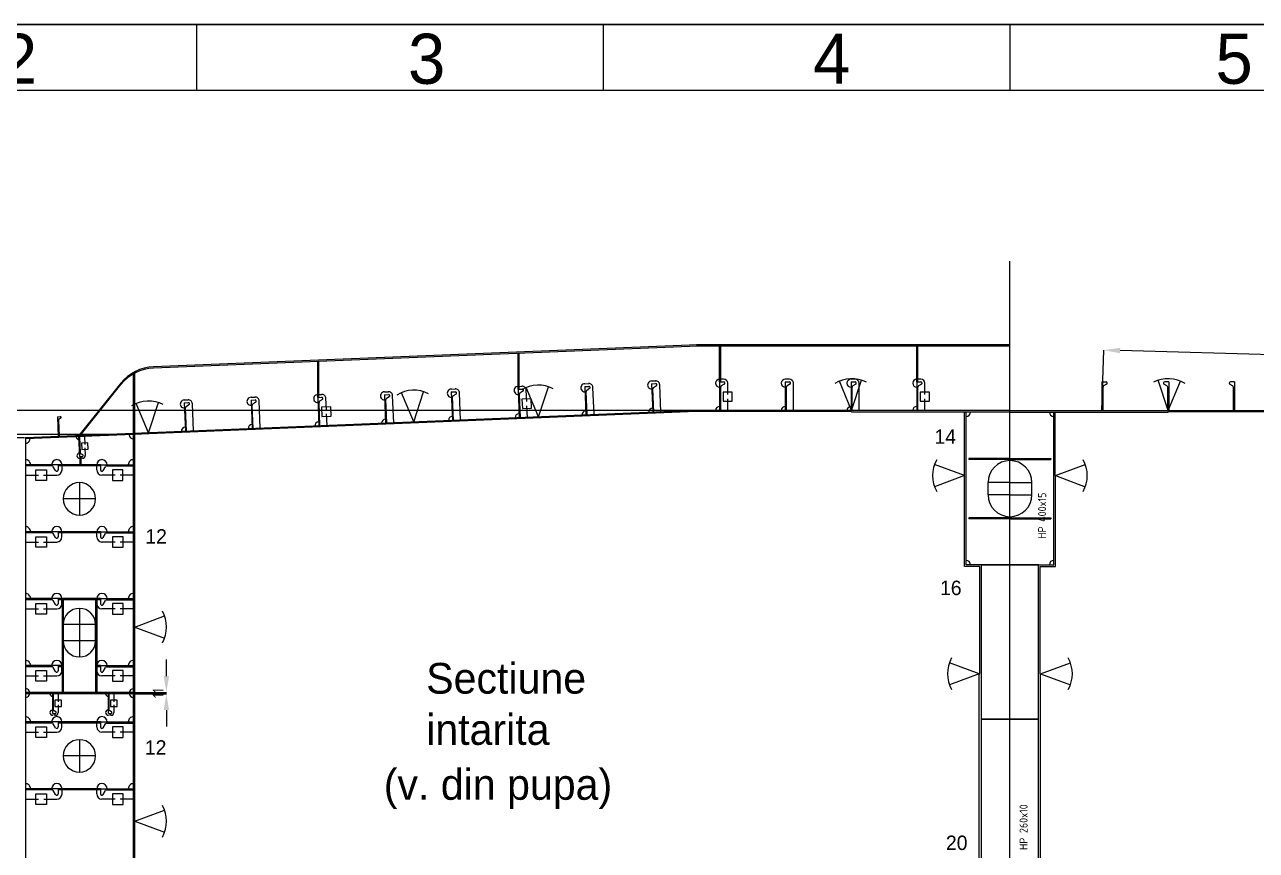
# Model space of a CAD drawing. Header units: millimetres. Extents: x 377976 to 407676, y -54296 to -33296.
# Drawn here: x 383832 to 395075, y -40835 to -33296 of the extents above; entities that cross this region are included whole.
import ezdxf

# ---------------------------------------------------------------- set-up
doc = ezdxf.new("R2010")
doc.units = ezdxf.units.MM
doc.header["$LTSCALE"] = 600
for name, color, linetype in [('A2 Sheet', 7, 'Continuous'), ('Bulkhead', 5, 'Continuous'), ('Dimensions', 1, 'Continuous'), ('Elements', 1, 'Continuous'), ('Inner hull', 6, 'Continuous'), ('Long', 2, 'Continuous'), ('Main Deck', 4, 'Continuous'), ('Side Shell', 4, 'Continuous'), ('Strakes', 6, 'Continuous'), ('Strings', 3, 'Continuous')]:
    doc.layers.add(name, color=color, linetype=linetype)
doc.styles.add('ISO8', font='iso8.shx')
doc.dimstyles.new('BEM035_100_1', dxfattribs={"dimtxt": 100, "dimasz": 150, "dimexe": 0, "dimexo": 0, "dimgap": 25, "dimtad": 1, "dimdec": 0, "dimdsep": 46, "dimtxsty": 'ISO8', "dimcen": -350, "dimclrd": 1, "dimclre": 1, "dimclrt": 2, "dimadec": 0, "dimazin": 0, "dimtfac": 1, "dimtdec": 0, "dimtofl": 0, "dimtmove": 0, "dimatfit": 3, "dimfxl": 1, "dimtolj": 1, "dimtzin": 0, "dimarcsym": 0})

# ---------------------------------------------------------------- blocks, each defined once
blk = doc.blocks.new('*D169')
at = {"layer": 'Defpoints', "color": 0, "transparency": 16777216}
for p in [(383097, -36819), (392697, -36819), (383826, -37069)]:
    blk.add_point(p, dxfattribs=at)
at = {"layer": 'Dimensions', "color": 1, "lineweight": -2, "transparency": 16777216}
for p, q in [((383097, -36669), (383097, -36187)), ((392697, -36819), (383097, -36819)), ((383826, -37069), (383097, -37069)), ((383097, -37219), (383097, -37369))]:
    blk.add_line(p, q, dxfattribs=at)
at = {"layer": 'Dimensions', "color": 1, "transparency": 16777216}
for points in [[(383072, -36669), (383122, -36669), (383097, -36819)], [(383072, -37219), (383122, -37219), (383097, -37069)]]:
    blk.add_solid(points, dxfattribs=at)
at = {"layer": 'Dimensions', "color": 2, "transparency": 16777216, "insert": (383022, -36340), "char_height": 100, "attachment_point": 5, "rotation": 90, "style": 'ISO8'}
blk.add_mtext('\\A1;250', dxfattribs=at)
blk = doc.blocks.new('*D170')
at = {"layer": 'Defpoints', "color": 0, "transparency": 16777216}
for p in [(383303, -37039), (384826, -37039), (384826, -44120)]:
    blk.add_point(p, dxfattribs=at)
at = {"layer": 'Dimensions', "color": 1, "lineweight": -2, "transparency": 16777216}
for p, q in [((384826, -37039), (383303, -37039)), ((383303, -43970), (383303, -37189)), ((384826, -44120), (383303, -44120))]:
    blk.add_line(p, q, dxfattribs=at)
at = {"layer": 'Dimensions', "color": 1, "transparency": 16777216}
for points in [[(383278, -37189), (383328, -37189), (383303, -37039)], [(383278, -43970), (383328, -43970), (383303, -44120)]]:
    blk.add_solid(points, dxfattribs=at)
at = {"layer": 'Dimensions', "color": 2, "transparency": 16777216, "insert": (383228, -40580), "char_height": 100, "attachment_point": 5, "rotation": 90, "style": 'ISO8'}
blk.add_mtext('\\A1;7081', dxfattribs=at)
blk = doc.blocks.new('*D172')
at = {"layer": 'Defpoints', "color": 0, "transparency": 16777216}
for p in [(393682, -36268), (393666, -36819), (400352, -37009)]:
    blk.add_point(p, dxfattribs=at)
at = {"layer": 'Dimensions', "color": 1, "lineweight": -2, "transparency": 16777216}
for p, q in [((393666, -36819), (393682, -36268)), ((400218, -36454), (393831, -36272)), ((400352, -37009), (400368, -36458))]:
    blk.add_line(p, q, dxfattribs=at)
at = {"layer": 'Dimensions', "color": 1, "transparency": 16777216}
for points in [[(393832, -36247), (393831, -36297), (393682, -36268)], [(400218, -36429), (400217, -36479), (400368, -36458)]]:
    blk.add_solid(points, dxfattribs=at)
at = {"layer": 'Dimensions', "color": 2, "transparency": 16777216, "insert": (397027, -36288), "char_height": 100, "attachment_point": 5, "rotation": 358.3723, "style": 'ISO8'}
blk.add_mtext('\\A1;HP 260X10', dxfattribs=at)
blk = doc.blocks.new('*D195')
at = {"layer": 'Defpoints', "color": 0, "transparency": 16777216}
for p in [(384826, -39394), (384826, -39405), (385126, -39405)]:
    blk.add_point(p, dxfattribs=at)
at = {"layer": 'Dimensions', "color": 1, "lineweight": -2, "transparency": 16777216}
for p, q in [((385126, -39244), (385126, -39094)), ((384826, -39394), (385126, -39394)), ((384826, -39405), (385126, -39405)), ((385126, -39555), (385126, -39705))]:
    blk.add_line(p, q, dxfattribs=at)
at = {"layer": 'Dimensions', "color": 1, "transparency": 16777216}
for points in [[(385101, -39244), (385151, -39244), (385126, -39394)], [(385101, -39555), (385151, -39555), (385126, -39405)]]:
    blk.add_solid(points, dxfattribs=at)
at = {"layer": 'Dimensions', "color": 2, "transparency": 16777216, "insert": (385051, -39399), "char_height": 100, "attachment_point": 5, "rotation": 90, "style": 'ISO8'}
blk.add_mtext('\\A1;11', dxfattribs=at)

msp = doc.modelspace()

# ---------------------------------------------------------------- linework, layer by layer
at = {"color": 1}
msp.add_line((392825.8, -47909.4), (392825.8, -35455.3), dxfattribs=at)
at = {"layer": 'A2 Sheet'}
for p, q in [((377975.8, -33296.1), (407675.8, -33296.1)), ((385400.8, -33296.1), (385400.8, -33896.1)), ((389113.3, -33296.1), (389113.3, -33896.1)), ((392825.8, -33296.1), (392825.8, -33896.1))]:
    msp.add_line(p, q, dxfattribs=at)
for points in [[(377975.8, -54296.1), (407675.8, -54296.1), (407675.8, -33296.1), (377975.8, -33296.1)], [(378575.8, -53696.1), (407075.8, -53696.1), (407075.8, -33896.1), (378575.8, -33896.1)]]:
    msp.add_lwpolyline(points, close=True, dxfattribs=at)
at = {"layer": 'Bulkhead', "color": 1}
for p, q in [((392411.8, -37413.6), (392409.8, -37413.6)), ((393239.8, -37413.6), (393241.8, -37413.6))]:
    msp.add_line(p, q, dxfattribs=at)
at = {"layer": 'Bulkhead', "color": 5}
for p, q in [((392545.8, -39223), (392549.8, -39223)), ((393105.8, -39223), (393101.8, -39223))]:
    msp.add_line(p, q, dxfattribs=at)
at = {"layer": 'Bulkhead', "color": 0}
msp.add_line((392845.8, -39636), (392841.8, -39636), dxfattribs=at)
at = {"layer": 'Bulkhead', "color": 1}
for points in [[(392411.8, -37413.6), (392411.8, -36833)], [(392825.8, -38227.5), (392425.8, -38227.5), (392425.8, -36833)], [(392825.8, -38227.5), (393225.8, -38227.5), (393225.8, -36833)], [(393239.8, -37413.6), (393239.8, -36833)], [(392549.8, -38243.5), (392409.8, -38243.5), (392409.8, -37413.6)], [(393101.8, -38243.5), (393241.8, -38243.5), (393241.8, -37413.6)]]:
    msp.add_lwpolyline(points, dxfattribs=at)
at = {"layer": 'Bulkhead', "color": 5}
for points in [[(392549.8, -39223), (392549.8, -38243.5)], [(392825.8, -39636), (392565.8, -39636), (392565.8, -38227.5), (392825.8, -38227.5)], [(392825.8, -39636), (393085.8, -39636), (393085.8, -38227.5), (392825.8, -38227.5)], [(393101.8, -39223), (393101.8, -38243.5)], [(392545.8, -42239), (392545.8, -39223)], [(393105.8, -42239), (393105.8, -39223)], [(392825.8, -41044.5), (392565.8, -41044.5), (392565.8, -39636), (392825.8, -39636)], [(392825.8, -41044.5), (393085.8, -41044.5), (393085.8, -39636), (392825.8, -39636)]]:
    msp.add_lwpolyline(points, dxfattribs=at)
at = {"layer": 'Bulkhead', "color": 1}
for centre, start, end in [((392425.8, -36833), 270, 0), ((393225.8, -36833), 180, 270), ((392425.8, -38227.5), 0, 90), ((393225.8, -38227.5), 90, 180)]:
    msp.add_arc(centre, 40, start, end, dxfattribs=at)
at = {"layer": 'Elements', "color": 1}
for p, q in [((390212.7, -36533), (390186.7, -36533)), ((390812.7, -36533), (390775.7, -36533)), ((391412.7, -36533), (391375.7, -36533)), ((392012.7, -36533), (391986.7, -36533)), ((387117.6, -36648.7), (387154.6, -36647.2)), ((387727.5, -36623.9), (387764.5, -36622.4)), ((388347.6, -36598.7), (388374, -36597.6)), ((388415.3, -36735.5), (388411, -36633)), ((388946.1, -36574.3), (388983, -36572.8)), ((389030.1, -36856.9), (389020, -36608.2)), ((389555.6, -36549.5), (389592.5, -36548)), ((389639.6, -36832.1), (389629.5, -36583.4)), ((390249.7, -36672.5), (390249.7, -36570)), ((390849.7, -36818.8), (390849.7, -36570)), ((391449.7, -36818.8), (391449.7, -36570)), ((392049.7, -36672.5), (392049.7, -36570)), ((385289.5, -36723.2), (385326.5, -36721.7)), ((385373.8, -37005.8), (385363.5, -36757.1)), ((385899, -36698.3), (385936, -36696.8)), ((385983.1, -36981), (385973, -36732.3)), ((386518.6, -36673.1), (386545.1, -36672)), ((386586.4, -36809.9), (386582, -36707.5)), ((387201.7, -36931.4), (387191.5, -36682.7)), ((387811.6, -36906.5), (387801.5, -36657.8)), ((390249.7, -36818.8), (390249.7, -36713.5)), ((392049.7, -36818.8), (392049.7, -36713.5)), ((386592.3, -36956.2), (386588, -36851)), ((388421.2, -36881.7), (388417, -36776.5)), ((384378, -37057.3), (384381, -37130.7)), ((384382.1, -37159.4), (384385, -37229.5)), ((384173.4, -37361.8), (384173.4, -37325.6)), ((384361, -37255.5), (384346.4, -37256.1)), ((384491, -37361.8), (384491, -37325.6)), ((383839, -37409), (383959.2, -37409)), ((384006, -37409), (384126.2, -37409)), ((384658.4, -37409), (384538.2, -37409)), ((384825.4, -37409), (384705.3, -37409)), ((384332.3, -37477.7), (384332.3, -37773.5)), ((392625.8, -37588.9), (392625.8, -37476.5)), ((392825.8, -37476.5), (392625.8, -37476.5)), ((392825.8, -37476.5), (393025.8, -37476.5)), ((393025.8, -37588.9), (393025.8, -37476.5)), ((384480.1, -37625.6), (384184.4, -37625.6)), ((392825.8, -37588.9), (392625.8, -37588.9)), ((392825.8, -37588.9), (393025.8, -37588.9)), ((384173.2, -37972.8), (384173.2, -37936.6)), ((384491.2, -37972.8), (384491.2, -37936.6)), ((383838.8, -38020), (383959, -38020)), ((384005.9, -38020), (384126, -38020)), ((384658.6, -38020), (384538.4, -38020)), ((384825.6, -38020), (384705.4, -38020)), ((384173.2, -38583.8), (384173.2, -38547.6)), ((384491.2, -38583.8), (384491.2, -38547.6)), ((383838.8, -38631), (383959, -38631)), ((384005.9, -38631), (384126, -38631)), ((384332.3, -38625.8), (384332.3, -39069.4)), ((384658.6, -38631), (384538.4, -38631)), ((384825.6, -38631), (384705.4, -38631)), ((384184.4, -38773.6), (384184.4, -38921.5)), ((384480.2, -38773.6), (384184.4, -38773.6)), ((384480.2, -38921.5), (384480.2, -38773.6)), ((384480.2, -38806.1), (384480.2, -38889.1)), ((384480.2, -38921.5), (384184.4, -38921.5)), ((384173.3, -39194.8), (384173.3, -39158.6)), ((384491.1, -39194.8), (384491.1, -39158.6)), ((383838.9, -39242), (383959.1, -39242)), ((384006, -39242), (384126.2, -39242)), ((384658.4, -39242), (384538.3, -39242)), ((384825.5, -39242), (384705.3, -39242)), ((384138.8, -39404.6), (384138.8, -39478)), ((384646.8, -39404.6), (384646.8, -39478)), ((384138.8, -39506.7), (384138.8, -39576.9)), ((384646.8, -39506.7), (384646.8, -39576.9)), ((384113.8, -39601.9), (384099.8, -39601.9)), ((384173.3, -39708.7), (384173.3, -39672.5)), ((384491.2, -39708.7), (384491.2, -39672.5)), ((384621.8, -39601.9), (384607.8, -39601.9)), ((383838.9, -39755.9), (383959.1, -39755.9)), ((384006, -39755.9), (384126.1, -39755.9)), ((384658.6, -39755.9), (384538.4, -39755.9)), ((384825.6, -39755.9), (384705.4, -39755.9)), ((384332.3, -39824.6), (384332.3, -40120.4)), ((384480.2, -39972.5), (384184.4, -39972.5)), ((384173.4, -40319.7), (384173.4, -40283.5)), ((384491.1, -40319.7), (384491.1, -40283.5)), ((383839, -40366.9), (383959.2, -40366.9)), ((384006.1, -40366.9), (384126.2, -40366.9)), ((384658.5, -40366.9), (384538.3, -40366.9)), ((384825.5, -40366.9), (384705.4, -40366.9))]:
    msp.add_line(p, q, dxfattribs=at)
at = {"layer": 'Elements', "color": 0}
for p, q in [((384525.3, -37314.6), (384139.1, -37314.6)), ((384525.3, -37325.6), (384139.1, -37325.6)), ((384335.4, -37239.2), (384335.4, -37314.6)), ((384346.4, -37238.8), (384346.4, -37314.6)), ((392825.8, -37258), (392450.8, -37258)), ((392450.8, -37258), (392450.8, -37265.5)), ((392825.8, -37265.5), (392450.8, -37265.5)), ((392825.8, -37258), (393200.8, -37258)), ((392825.8, -37265.5), (393200.8, -37265.5)), ((393200.8, -37258), (393200.8, -37265.5)), ((392825.8, -37799.9), (392450.8, -37799.9)), ((392450.8, -37799.9), (392450.8, -37807.4)), ((392825.8, -37807.4), (392450.8, -37807.4)), ((392825.8, -37799.9), (393200.8, -37799.9)), ((392825.8, -37807.4), (393200.8, -37807.4)), ((393200.8, -37799.9), (393200.8, -37807.4)), ((384525.5, -37925.6), (384138.9, -37925.6)), ((384525.5, -37936.6), (384138.9, -37936.6)), ((384525.5, -38536.6), (384138.9, -38536.6)), ((384525.5, -38547.6), (384138.9, -38547.6)), ((384173.4, -38547.6), (384173.4, -39393.6)), ((384184.4, -38547.6), (384184.4, -39393.6)), ((384480.2, -38547.6), (384480.2, -39393.6)), ((384491.2, -38547.6), (384491.2, -39393.6)), ((384173.4, -39147.6), (384139, -39147.6)), ((384173.4, -39158.6), (384139, -39158.6)), ((384525.4, -39147.6), (384491.2, -39147.6)), ((384525.4, -39158.6), (384491.2, -39158.6)), ((384525.5, -39661.5), (384139, -39661.5)), ((384525.5, -39672.5), (384139, -39672.5)), ((384525.4, -40272.5), (384139.1, -40272.5)), ((384525.4, -40283.5), (384139.1, -40283.5))]:
    msp.add_line(p, q, dxfattribs=at)
for points in [[(390207.4, -36735.3), (390292, -36735.3), (390292, -36650.7), (390207.4, -36650.7)], [(392007.4, -36735.3), (392092, -36735.3), (392092, -36650.7), (392007.4, -36650.7)], [(388375.6, -36800), (388460.1, -36796.6), (388456.7, -36712), (388372.1, -36715.4)], [(386546.6, -36874.5), (386631.2, -36871), (386627.8, -36786.5), (386543.2, -36789.9)], [(384409.9, -37114.3), (384350.9, -37116.7), (384353.3, -37175.7), (384412.3, -37173.3)], [(383934.3, -37457.3), (383934.3, -37360.7), (384030.9, -37360.7), (384030.9, -37457.3)], [(384730.1, -37457.3), (384730.1, -37360.7), (384633.5, -37360.7), (384633.5, -37457.3)], [(383934.1, -38068.3), (383934.1, -37971.7), (384030.7, -37971.7), (384030.7, -38068.3)], [(384730.3, -38068.3), (384730.3, -37971.7), (384633.7, -37971.7), (384633.7, -38068.3)], [(383934.1, -38679.3), (383934.1, -38582.7), (384030.7, -38582.7), (384030.7, -38679.3)], [(384730.3, -38679.3), (384730.3, -38582.7), (384633.7, -38582.7), (384633.7, -38679.3)], [(383934.3, -39290.3), (383934.3, -39193.7), (384030.8, -39193.7), (384030.8, -39290.3)], [(384730.2, -39290.3), (384730.2, -39193.7), (384633.6, -39193.7), (384633.6, -39290.3)], [(384168.3, -39462.8), (384109.2, -39462.8), (384109.2, -39521.9), (384168.3, -39521.9)], [(384676.3, -39462.8), (384617.3, -39462.8), (384617.3, -39521.9), (384676.3, -39521.9)], [(383934.2, -39804.2), (383934.2, -39707.6), (384030.8, -39707.6), (384030.8, -39804.2)], [(384730.3, -39804.2), (384730.3, -39707.6), (384633.7, -39707.6), (384633.7, -39804.2)], [(383934.3, -40415.2), (383934.3, -40318.6), (384030.9, -40318.6), (384030.9, -40415.2)], [(384730.2, -40415.2), (384730.2, -40318.6), (384633.6, -40318.6), (384633.6, -40415.2)]]:
    msp.add_lwpolyline(points, close=True, dxfattribs=at)
at = {"layer": 'Elements', "color": 1}
for centre, radius, start, end in [((390175.7, -36570), 37, 90, 270), ((390212.7, -36570), 37, 0, 90), ((390775.7, -36570), 37, 90, 270), ((390812.7, -36570), 37, 0, 90), ((391375.7, -36570), 37, 90, 270), ((391412.7, -36570), 37, 0, 90), ((391975.7, -36570), 37, 90, 270), ((392012.7, -36570), 37, 0, 90), ((387117.6, -36685.7), 37, 90, 272.33149), ((387154.6, -36684.2), 37, 2.41867, 94.66298), ((387727.5, -36660.9), 37, 90, 272.33149), ((387764.5, -36659.4), 37, 2.41867, 94.66298), ((388337, -36636.1), 37, 90, 272.33149), ((388374, -36634.6), 37, 2.41867, 94.66298), ((388946.1, -36611.3), 37, 90, 272.33149), ((388983, -36609.8), 37, 2.41867, 94.66298), ((389555.6, -36586.5), 37, 90, 272.33149), ((389592.5, -36585), 37, 2.41867, 94.66298), ((385289.5, -36760.2), 37, 90, 272.33149), ((385326.5, -36758.7), 37, 2.41867, 94.66298), ((385899, -36735.3), 37, 90, 272.33149), ((385936, -36733.8), 37, 2.41867, 94.66298), ((386508.1, -36710.5), 37, 90, 272.33149), ((386545.1, -36709), 37, 2.41867, 94.66298), ((387737.6, -36909.6), 37, 92.33149, 182.33149), ((388347.1, -36884.7), 37, 92.33149, 182.33149), ((388956.2, -36859.9), 37, 92.33149, 182.33149), ((389565.7, -36835.1), 37, 92.33149, 182.33149), ((390175.7, -36818.8), 37, 90, 180), ((390775.7, -36818.8), 37, 90, 180), ((391375.7, -36818.8), 37, 90, 180), ((391975.7, -36818.8), 37, 90, 180), ((385299.7, -37008.8), 37, 92.33149, 182.33149), ((385909.2, -36984), 37, 92.33149, 182.33149), ((386518.2, -36959.2), 37, 92.33149, 182.33149), ((387127.7, -36934.4), 37, 92.33149, 182.33149), ((383838.8, -37079.3), 40, 270.00017, 2.33149), ((384328, -37059.4), 25, 182.33149, 272.33149), ((384825.6, -37039.1), 40, 182.30544, 270.00149), ((384335, -37231.5), 25, 92.33149, 270.72094), ((383838.8, -37314.6), 47.2, 359.99094, 89.99851), ((384126.2, -37314.6), 47.2, 0, 180), ((384360, -37230.5), 25, 272.33149, 2.33149), ((384538.2, -37314.6), 47.2, 0, 180), ((384825.6, -37314.6), 47.2, 90.00149, 180.00906), ((392825.8, -37476.5), 200, 90, 180), ((392825.8, -37476.5), 200, 0, 90), ((384126.2, -37361.8), 47.2, 270, 0), ((384538.2, -37361.8), 47.2, 180, 270), ((384332.3, -37625.6), 147.9, 90, 180), ((384332.3, -37625.6), 147.9, 0, 90), ((384332.3, -37625.6), 147.9, 180, 270), ((384332.3, -37625.6), 147.9, 270, 0), ((392825.8, -37588.9), 200, 180, 270), ((392825.8, -37588.9), 200, 270, 0), ((383838.6, -37925.6), 47.2, 359.99094, 89.99851), ((384126, -37925.6), 47.2, 0, 180), ((384538.4, -37925.6), 47.2, 0, 180), ((384825.8, -37925.6), 47.2, 90.00149, 180.00906), ((384126, -37972.8), 47.2, 270, 0), ((384538.4, -37972.8), 47.2, 180, 270), ((383838.6, -38536.6), 47.2, 359.99094, 89.99851), ((384126, -38536.6), 47.2, 0, 180), ((384538.4, -38536.6), 47.2, 0, 180), ((384825.8, -38536.6), 47.2, 90.00149, 180.00906), ((384126, -38583.8), 47.2, 270, 0), ((384332.3, -38773.6), 147.9, 90, 180), ((384332.3, -38773.6), 147.9, 0, 90), ((384538.4, -38583.8), 47.2, 180, 270), ((384332.3, -38921.5), 147.9, 180, 270), ((384332.3, -38921.5), 147.9, 270, 360), ((383838.8, -39147.6), 47.2, 359.99094, 89.99851), ((384126.2, -39147.6), 47.2, 0, 180), ((384538.3, -39147.6), 47.2, 0, 180), ((384825.7, -39147.6), 47.2, 90.00149, 180.00906), ((384126.2, -39194.8), 47.2, 270, 0), ((384538.3, -39194.8), 47.2, 180, 270), ((383838.7, -39398.9), 40, 269.69067, 90.02893), ((384088.8, -39404.6), 25, 180, 270), ((384596.8, -39404.6), 25, 180, 270), ((384825.7, -39399.1), 40, 90.00169, 269.91156), ((384088.8, -39576.9), 25, 90, 270), ((384596.8, -39576.9), 25, 90, 270), ((383838.7, -39661.5), 47.2, 359.99094, 89.99851), ((384126.1, -39661.5), 47.2, 0, 180), ((384113.8, -39576.9), 25, 270, 0), ((384538.4, -39661.5), 47.2, 0, 180), ((384621.8, -39576.9), 25, 270, 0), ((384825.8, -39661.5), 47.2, 90.00149, 180.00906), ((384126.1, -39708.7), 47.2, 270, 0), ((384538.4, -39708.7), 47.2, 180, 270), ((384332.3, -39972.5), 147.9, 90, 180), ((384332.3, -39972.5), 147.9, 0, 90), ((384332.3, -39972.5), 147.9, 180, 270), ((384332.3, -39972.5), 147.9, 270, 0), ((383838.8, -40272.5), 47.2, 359.99094, 89.99851), ((384126.2, -40272.5), 47.2, 0, 180), ((384538.3, -40272.5), 47.2, 0, 180), ((384825.7, -40272.5), 47.2, 90.00149, 180.00906), ((384126.2, -40319.7), 47.2, 270, 0), ((384538.3, -40319.7), 47.2, 180, 270)]:
    msp.add_arc(centre, radius, start, end, dxfattribs=at)
at = {"layer": 'Inner hull', "color": 6}
for p, q in [((384825.8, -44120.4), (384825.6, -37028.1)), ((384837.8, -44115.9), (384837.6, -37027.6))]:
    msp.add_line(p, q, dxfattribs=at)
at = {"layer": 'Long', "color": 2}
for p, q in [((387727.1, -36649.8), (387764, -36648.3)), ((388336.6, -36625), (388373.5, -36623.4)), ((388945.6, -36600.2), (388982.6, -36598.6)), ((388966.2, -36859.5), (388957.5, -36645.7)), ((389555.1, -36575.3), (389592.1, -36573.8)), ((389575.7, -36834.7), (389567, -36620.9)), ((390175.7, -36558.8), (390212.7, -36558.8)), ((390185.7, -36818.8), (390185.7, -36604.9)), ((390775.7, -36558.8), (390812.7, -36558.8)), ((390785.7, -36818.8), (390785.7, -36604.9)), ((391375.7, -36558.8), (391412.7, -36558.8)), ((391385.7, -36818.8), (391385.7, -36604.9)), ((391975.7, -36558.8), (392012.7, -36558.8)), ((391985.7, -36818.8), (391985.7, -36604.9)), ((393665.9, -36558.8), (393702.9, -36558.8)), ((393675.9, -36818.8), (393675.9, -36604.9)), ((394275.9, -36558.8), (394238.9, -36558.8)), ((394265.9, -36818.8), (394265.9, -36604.9)), ((394875.9, -36558.8), (394838.9, -36558.8)), ((394865.9, -36818.8), (394865.9, -36604.9)), ((385289.1, -36749), (385326.1, -36747.5)), ((385898.6, -36724.2), (385935.6, -36722.7)), ((386507.6, -36699.4), (386544.6, -36697.9)), ((386528.2, -36958.8), (386519.5, -36745)), ((387117.1, -36674.6), (387154.1, -36673.1)), ((387137.7, -36934), (387129, -36720.2)), ((387747.6, -36909.1), (387738.9, -36695.4)), ((388357.1, -36884.3), (388348.4, -36670.5)), ((384131.7, -36876.2), (384156.7, -36875.2)), ((385309.7, -37008.4), (385301, -36794.6)), ((385919.2, -36983.6), (385910.4, -36769.8)), ((384335.4, -37239.2), (384360.3, -37238.2)), ((384088.8, -39584.6), (384113.8, -39584.6)), ((384596.8, -39584.6), (384621.8, -39584.6))]:
    msp.add_line(p, q, dxfattribs=at)
at = {"layer": 'Long', "color": 2, "linetype": 'Continuous'}
for p, q in [((387727.1, -36649.8), (387737.6, -36909.6)), ((388336.6, -36625), (388347.1, -36884.7)), ((388379.9, -36644), (388353.6, -36660.7)), ((388945.6, -36600.2), (388956.2, -36859.9)), ((388989, -36619.2), (388962.7, -36635.9)), ((389555.1, -36575.3), (389565.7, -36835.1)), ((389598.5, -36594.4), (389572.2, -36611.1)), ((390175.7, -36558.8), (390175.7, -36818.8)), ((390218.3, -36579.6), (390191.3, -36595.2)), ((390775.7, -36558.8), (390775.7, -36818.8)), ((390818.3, -36579.6), (390791.3, -36595.2)), ((391375.7, -36558.8), (391375.7, -36818.8)), ((391418.3, -36579.6), (391391.3, -36595.2)), ((391975.7, -36558.8), (391975.7, -36818.8)), ((392018.3, -36579.6), (391991.3, -36595.2)), ((393665.9, -36558.8), (393665.9, -36818.8)), ((393708.5, -36579.6), (393681.5, -36595.2)), ((394233.3, -36579.6), (394260.3, -36595.2)), ((394275.9, -36558.8), (394275.9, -36818.8)), ((394833.3, -36579.6), (394860.3, -36595.2)), ((394875.9, -36558.8), (394875.9, -36818.8)), ((385289.1, -36749), (385299.7, -37008.8)), ((385898.6, -36724.2), (385909.2, -36984)), ((385942, -36743.3), (385915.6, -36759.9)), ((386507.6, -36699.4), (386518.2, -36959.2)), ((386551, -36718.5), (386524.7, -36735.1)), ((387117.1, -36674.6), (387127.7, -36934.4)), ((387160.5, -36693.6), (387134.2, -36710.3)), ((387770.5, -36668.8), (387744.1, -36685.5)), ((384131.7, -36876.2), (384139, -37056.1)), ((385332.5, -36768.1), (385306.1, -36784.7)), ((384141, -36906.6), (384147, -37055.7)), ((384161.1, -36889.4), (384144.5, -36899.8)), ((384335.4, -37239.2), (384328, -37059.4)), ((384342.1, -37208.2), (384336, -37059.1)), ((384139.1, -37314.6), (383838.8, -37314.6)), ((384083, -37325.6), (383838.8, -37325.6)), ((384139.1, -37314.6), (384139.1, -37361.8)), ((384363.6, -37223.7), (384346.2, -37214.7)), ((384525.3, -37314.6), (384525.3, -37361.8)), ((384525.3, -37314.6), (384825.6, -37314.6)), ((384581.4, -37325.6), (384825.6, -37325.6)), ((384115.1, -37368.2), (384094.2, -37332)), ((384549.4, -37368.2), (384570.3, -37332)), ((384138.9, -37925.6), (383838.6, -37925.6)), ((384082.9, -37936.6), (383838.6, -37936.6)), ((384114.9, -37979.2), (384094, -37943)), ((384138.9, -37925.6), (384138.9, -37972.8)), ((384525.5, -37925.6), (384525.5, -37972.8)), ((384525.5, -37925.6), (384825.8, -37925.6)), ((384549.5, -37979.2), (384570.4, -37943)), ((384581.6, -37936.6), (384825.8, -37936.6)), ((384138.9, -38536.6), (383838.6, -38536.6)), ((384082.9, -38547.6), (383838.6, -38547.6)), ((384114.9, -38590.2), (384094, -38554)), ((384138.9, -38536.6), (384138.9, -38583.8)), ((384525.5, -38536.6), (384525.5, -38583.8)), ((384525.5, -38536.6), (384825.8, -38536.6)), ((384549.5, -38590.2), (384570.4, -38554)), ((384581.6, -38547.6), (384825.8, -38547.6)), ((384139, -39147.6), (383838.8, -39147.6)), ((384083, -39158.6), (383838.8, -39158.6)), ((384115, -39201.2), (384094.1, -39165)), ((384139, -39147.6), (384139, -39194.8)), ((384525.4, -39147.6), (384525.4, -39194.8)), ((384525.4, -39147.6), (384825.7, -39147.6)), ((384549.4, -39201.2), (384570.3, -39165)), ((384581.4, -39158.6), (384825.7, -39158.6)), ((384088.8, -39584.6), (384088.8, -39404.6)), ((384096.8, -39553.9), (384096.8, -39404.6)), ((384596.8, -39584.6), (384596.8, -39404.6)), ((384604.8, -39553.9), (384604.8, -39404.6)), ((384117.6, -39570.2), (384100.6, -39560.5)), ((384625.6, -39570.2), (384608.6, -39560.5)), ((384139, -39661.5), (383838.7, -39661.5)), ((384083, -39672.5), (383838.7, -39672.5)), ((384115, -39715.1), (384094.1, -39678.9)), ((384139, -39661.5), (384139, -39708.7)), ((384525.5, -39661.5), (384525.5, -39708.7)), ((384525.5, -39661.5), (384825.8, -39661.5)), ((384549.5, -39715.1), (384570.4, -39678.9)), ((384581.6, -39672.5), (384825.8, -39672.5)), ((384139.1, -40272.5), (383838.8, -40272.5)), ((384083, -40283.5), (383838.8, -40283.5)), ((384115.1, -40326.1), (384094.2, -40289.9)), ((384139.1, -40272.5), (384139.1, -40319.7)), ((384525.4, -40272.5), (384525.4, -40319.7)), ((384525.4, -40272.5), (384825.7, -40272.5)), ((384549.4, -40326.1), (384570.3, -40289.9)), ((384581.5, -40283.5), (384825.7, -40283.5))]:
    msp.add_line(p, q, dxfattribs=at)
for centre, radius, start, end in [((387764.5, -36659.4), 11.1, 302.33149, 92.33149), ((388374, -36634.6), 11.1, 302.33149, 92.33149), ((388968.6, -36645.3), 11.1, 122.33149, 182.33149), ((388983, -36609.8), 11.1, 302.33149, 92.33149), ((389578.1, -36620.5), 11.1, 122.33149, 182.33149), ((389592.5, -36585), 11.1, 302.33149, 92.33149), ((390196.8, -36604.9), 11.1, 120, 180), ((390212.7, -36570), 11.1, 300, 90), ((390796.8, -36604.9), 11.1, 120, 180), ((390812.7, -36570), 11.1, 300, 90), ((391396.8, -36604.9), 11.1, 120, 180), ((391412.7, -36570), 11.1, 300, 90), ((391996.8, -36604.9), 11.1, 120, 180), ((392012.7, -36570), 11.1, 300, 90), ((393687, -36604.9), 11.1, 120, 180), ((393702.9, -36570), 11.1, 300, 90), ((394238.9, -36570), 11.1, 90, 240), ((394254.8, -36604.9), 11.1, 0, 60), ((394838.9, -36570), 11.1, 90, 240), ((394854.8, -36604.9), 11.1, 0, 60), ((385326.5, -36758.7), 11.1, 302.33149, 92.33149), ((385921.6, -36769.3), 11.1, 122.33149, 182.33149), ((385936, -36733.8), 11.1, 302.33149, 92.33149), ((386530.6, -36744.5), 11.1, 122.33149, 182.33149), ((386545.1, -36709), 11.1, 302.33149, 92.33149), ((387140.1, -36719.7), 11.1, 122.33149, 182.33149), ((387154.6, -36684.2), 11.1, 302.33149, 92.33149), ((387750.1, -36694.9), 11.1, 122.33149, 182.33149), ((388359.6, -36670.1), 11.1, 122.33149, 182.33149), ((384157, -36882.9), 7.71, 302.33149, 92.33149), ((385312.1, -36794.2), 11.1, 122.33149, 182.33149), ((384148.7, -36906.3), 7.71, 122.33149, 182.33149), ((384349.8, -37207.9), 7.71, 182.33149, 242.33149), ((384083, -37338.5), 12.9, 30, 90), ((384360, -37230.5), 7.71, 272.33149, 62.33149), ((384581.4, -37338.5), 12.9, 90, 150), ((384126.2, -37361.8), 12.9, 210, 0), ((384538.2, -37361.8), 12.9, 180, 330), ((384082.9, -37949.5), 12.9, 30, 90), ((384126, -37972.8), 12.9, 210, 0), ((384538.4, -37972.8), 12.9, 180, 330), ((384581.6, -37949.5), 12.9, 90, 150), ((384082.9, -38560.5), 12.9, 30, 90), ((384581.6, -38560.5), 12.9, 90, 150), ((384126, -38583.8), 12.9, 210, 0), ((384538.4, -38583.8), 12.9, 180, 330), ((384083, -39171.5), 12.9, 30, 90), ((384126.2, -39194.8), 12.9, 210, 0), ((384538.3, -39194.8), 12.9, 180, 330), ((384581.4, -39171.5), 12.9, 90, 150), ((384104.5, -39553.9), 7.71, 180, 240), ((384113.8, -39576.9), 7.71, 270, 60), ((384612.5, -39553.9), 7.71, 180, 240), ((384621.8, -39576.9), 7.71, 270, 60), ((384083, -39685.4), 12.9, 30, 90), ((384581.6, -39685.4), 12.9, 90, 150), ((384126.1, -39708.7), 12.9, 210, 0), ((384538.4, -39708.7), 12.9, 180, 330), ((384083, -40296.4), 12.9, 30, 90), ((384126.2, -40319.7), 12.9, 210, 0), ((384538.3, -40319.7), 12.9, 180, 330), ((384581.5, -40296.4), 12.9, 90, 150)]:
    msp.add_arc(centre, radius, start, end, dxfattribs=at)
at = {"layer": 'Main Deck', "color": 0}
for p, q in [((389978.2, -36219.3), (385007.5, -36420.3)), ((389978.7, -36230.3), (385008.4, -36431.2)), ((388336.6, -36625), (388336.6, -36296.7)), ((388347.6, -36625), (388347.6, -36296.3)), ((391375.7, -36219.6), (389966.1, -36219.6)), ((391375.7, -36230.6), (389966.1, -36230.6)), ((390175.7, -36558.8), (390175.7, -36230.6)), ((390186.7, -36558.8), (390186.7, -36230.6)), ((392825.9, -36219.7), (391375.8, -36219.6)), ((392825.9, -36230.7), (391375.8, -36230.6)), ((391975.7, -36558.8), (391975.7, -36230.6)), ((391986.7, -36558.8), (391986.7, -36230.6)), ((386507.6, -36699.4), (386507.6, -36370.6)), ((386518.6, -36699.4), (386518.6, -36370.2)), ((384825.6, -37028.1), (384825.6, -36483.9)), ((384837.6, -37027.6), (384837.6, -36477.3)), ((384711.7, -36569.6), (384327.6, -37048.4)), ((384340.6, -37047.9), (384711.6, -36581.8))]:
    msp.add_line(p, q, dxfattribs=at)
at = {"layer": 'Main Deck', "color": 4}
for p, q in [((383825.8, -37068.8), (389966.1, -36818.8)), ((389966.1, -36818.8), (384825.6, -37028.1)), ((389966.5, -36828.8), (384966, -37032.4)), ((391375.7, -36818.8), (389966.1, -36818.8)), ((391381.2, -36828.8), (389966.1, -36828.8)), ((392825.8, -36819), (391375.7, -36818.8)), ((391381.2, -36828.8), (391381.2, -36833)), ((392825.8, -36833), (391381.2, -36833)), ((392825.8, -36819), (394275.9, -36818.8)), ((392825.8, -36833), (394270.3, -36833)), ((394270.3, -36828.8), (395685.5, -36828.8)), ((394270.3, -36828.8), (394270.3, -36833)), ((394275.9, -36818.8), (395685.5, -36818.8)), ((384825.6, -37028.1), (383838.8, -37068.3)), ((384825.6, -37039.1), (383838.8, -37079.3)), ((384966.4, -37033.4), (384837.6, -37038.6)), ((384966, -37032.4), (384966.4, -37033.4))]:
    msp.add_line(p, q, dxfattribs=at)
at = {"layer": 'Main Deck', "color": 0}
for centre, end in [((385023.7, -36819.9), 141.26113), ((385024.6, -36830.9), 141.47476)]:
    msp.add_arc(centre, 400, 92.31502, end, dxfattribs=at)
at = {"layer": 'Side Shell', "color": 4}
msp.add_line((383838.8, -37068.3), (383838.8, -44120.4), dxfattribs=at)
at = {"layer": 'Strakes'}
for p, q in [((387384.2, -36923.9), (387474.1, -36648.1)), ((388523.4, -36877.6), (388411.3, -36609.9)), ((388523.4, -36877.6), (388613.3, -36601.7)), ((391381.2, -36818.9), (391269.1, -36551.2)), ((391381.2, -36818.9), (391471.2, -36543)), ((394270.4, -36818.9), (394180.4, -36543)), ((394270.4, -36818.9), (394382.4, -36551.2)), ((384962.9, -37022.5), (384850.8, -36754.9)), ((384962.9, -37022.5), (385052.8, -36746.6)), ((387384.2, -36923.9), (387272.1, -36656.3)), ((392409.8, -37413.6), (392137.8, -37312.5)), ((393241.8, -37413.6), (393513.8, -37312.5)), ((392409.8, -37413.6), (392137.8, -37514.7)), ((393241.8, -37413.6), (393513.8, -37514.7)), ((384837.8, -38795.9), (385109.8, -38694.8)), ((384837.8, -38795.9), (385109.8, -38897)), ((392545.8, -39223), (392273.8, -39121.9)), ((393105.8, -39223), (393377.8, -39121.9)), ((392545.8, -39223), (392273.8, -39324.1)), ((393105.8, -39223), (393377.8, -39324.1)), ((384837.8, -40568.9), (385109.8, -40467.8)), ((384837.8, -40568.9), (385109.8, -40670))]:
    msp.add_line(p, q, dxfattribs=at)
for centre, start, end in [((391382, -36818.8), 62.5232, 122.13978), ((394269.6, -36818.8), 57.86022, 117.4768), ((387384.9, -36923.9), 62.5232, 122.13978), ((388524.2, -36877.5), 62.5232, 122.13978), ((384963.6, -37022.5), 62.5232, 122.13978), ((392409.8, -37413.6), 150.19171, 209.80829), ((393241.8, -37413.6), 330.19171, 29.80829), ((384837.8, -38795.9), 330.19171, 29.80829), ((392545.8, -39223), 150.19171, 209.80829), ((393105.8, -39223), 330.19171, 29.80829), ((384837.8, -40568.9), 330.19171, 29.80829)]:
    msp.add_arc(centre, 290.2, start, end, dxfattribs=at)
at = {"layer": 'Strings', "color": 3}
for p, q in [((384825.7, -39393.6), (383838.8, -39393.6)), ((384825.7, -39404.6), (383838.8, -39404.6))]:
    msp.add_line(p, q, dxfattribs=at)

# ---------------------------------------------------------------- texts
at = {"color": 0}
for s, height, p in [('Sectiune', 280.49, (387497.7, -39404.3)), ('intarita', 280.49, (387497.7, -39871.8)), ('(v. din pupa)', 280.487, (387110.4, -40373.1))]:
    msp.add_text(s, height=height, dxfattribs=at).set_placement(p)
at = {"layer": 'A2 Sheet'}
for s, p in [('2', (383606.4, -33836.6)), ('3', (387332, -33836.6)), ('4', (391029.2, -33836.6)), ('5', (394702, -33836.6))]:
    msp.add_text(s, height=457.5, dxfattribs=at).set_placement(p)
at = {"layer": 'Dimensions', "color": 2}
for s, p in [('14', (392137.8, -37123.1)), ('12', (384934.2, -38034.5)), ('16', (392188, -38504.6)), ('12', (384930.2, -39961.8)), ('20', (392242, -40832.1))]:
    msp.add_text(s, height=131.94, dxfattribs=at).set_placement(p)
at = {"layer": 'Dimensions', "color": 2, "char_height": 73.83, "attachment_point": 7, "rotation": 90, "style": 'ISO8'}
for s, insert in [('HP 400x15', (393156.8, -37990.1)), ('HP 260x10', (392987.3, -40831.4))]:
    msp.add_mtext(s, dxfattribs=dict(at, insert=insert))

# ---------------------------------------------------------------- dimensions: what is measured, and where the dimension line sits
at = {"layer": 'Dimensions', "color": 1}
for base, p1, p2, picture, middle in [((383096.8, -36819), (383825.8, -37068.8), (392697.3, -36819), '*D169', (383096.8, -36340.4)), ((383302.8, -37039.1), (384825.8, -44120.4), (384825.6, -37039.1), '*D170', (383302.8, -40579.7)), ((385125.8, -39404.6), (384825.7, -39393.6), (384825.7, -39404.6), '*D195', (385125.8, -39399.1))]:
    dim = msp.add_linear_dim(base=base, p1=p1, p2=p2, angle=90, dimstyle='BEM035_100_1', dxfattribs=at)
    dim.commit()
    dim.dimension.update_dxf_attribs({"geometry": picture, "text_midpoint": middle, "dimtype": 160})
dim = msp.add_linear_dim(base=(393681.6, -36267.9), p1=(400351.9, -37008.8), p2=(393665.9, -36818.8), angle=178.3723, text='HP 260X10', dimstyle='BEM035_100_1', dxfattribs=at)
dim.commit()
dim.dimension.update_dxf_attribs({"geometry": '*D172', "text_midpoint": (397024.6, -36362.9), "dimtype": 161})

doc.saveas('drawing.dxf')
